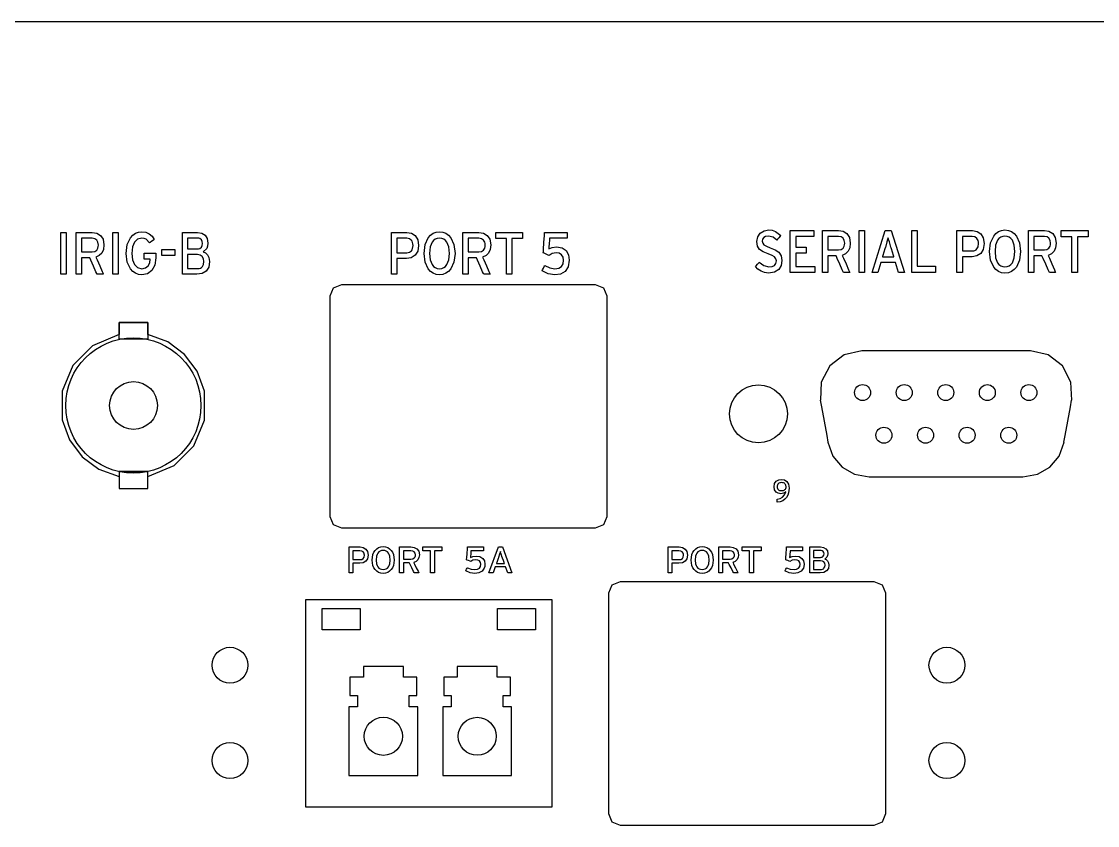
# Model space of a CAD drawing. Extents: x 0.1 to 17.4, y 0.3 to 5.
# Drawn here: x 10.774 to 13.594, y 2.852 to 4.961 of the extents above; entities that cross this region are included whole.
import ezdxf

# ---------------------------------------------------------------- set-up
doc = ezdxf.new("R2010")
doc.units = 0
doc.header["$MEASUREMENT"] = 0
doc.layers.get('0').update_dxf_attribs({"linetype": 'CONTINUOUS'})

msp = doc.modelspace()

# ---------------------------------------------------------------- linework, layer by layer
at = {"color": 7}
for p, q in [((0.3426, 4.9608), (17.1916, 4.9608)), ((11.1043, 4.1277), (11.0291, 4.1277)), ((11.0291, 3.7804), (11.1043, 3.7804)), ((11.0291, 3.7804), (11.1043, 3.7804))]:
    msp.add_line(p, q, dxfattribs=at)
for points in [[(10.8765, 4.2979), (10.8765, 4.4078), (10.891, 4.4078), (10.891, 4.2979)], [(11.0128, 4.2979), (11.0128, 4.4078), (11.027, 4.4078), (11.027, 4.2979)], [(12.0589, 4.3915), (12.0589, 4.2979), (12.0446, 4.2979), (12.0446, 4.3915), (12.0165, 4.3915), (12.0165, 4.4078), (12.087, 4.4078), (12.087, 4.3915)], [(12.7886, 4.3026), (12.7886, 4.4125), (12.8506, 4.4125), (12.8506, 4.3966), (12.8028, 4.3966), (12.8028, 4.3694), (12.8306, 4.3694), (12.8306, 4.3535), (12.8028, 4.3535), (12.8028, 4.3186), (12.8526, 4.3186), (12.8526, 4.3026)], [(12.969, 4.3026), (12.969, 4.4125), (12.9835, 4.4125), (12.9835, 4.3026)], [(13.0724, 4.3026), (13.0642, 4.3287), (13.0259, 4.3287), (13.0181, 4.3026), (13.0029, 4.3026), (13.0378, 4.4125), (13.0527, 4.4125), (13.088, 4.3026)], [(13.107, 4.3026), (13.107, 4.4125), (13.1212, 4.4125), (13.1212, 4.3189), (13.169, 4.3189), (13.169, 4.3026)], [(13.5413, 4.3962), (13.5413, 4.3026), (13.5267, 4.3026), (13.5267, 4.3962), (13.4986, 4.3962), (13.4986, 4.4125), (13.5691, 4.4125), (13.5691, 4.3962)], [(11.141, 4.3474), (11.141, 4.3633), (11.1752, 4.3633), (11.1752, 4.3474)], [(11.0291, 4.1714), (11.1043, 4.1714), (11.1043, 4.1277), (11.0291, 4.1277)], [(11.0291, 3.7357), (11.1043, 3.7357), (11.1043, 3.7804), (11.0291, 3.7804)], [(11.8557, 3.5726), (11.8557, 3.5146), (11.8456, 3.5146), (11.8456, 3.5726), (11.8256, 3.5726), (11.8256, 3.5828), (11.8754, 3.5828), (11.8754, 3.5726)], [(12.0483, 3.5146), (12.0426, 3.5305), (12.0151, 3.5305), (12.0097, 3.5146), (11.9988, 3.5146), (12.0236, 3.5828), (12.0341, 3.5828), (12.0592, 3.5146)], [(12.6923, 3.5726), (12.6923, 3.5146), (12.6817, 3.5146), (12.6817, 3.5726), (12.6621, 3.5726), (12.6621, 3.5828), (12.7119, 3.5828), (12.7119, 3.5726)], [(12.1636, 2.9005), (11.519, 2.9005), (11.519, 3.4454), (12.1636, 3.4454)], [(11.5614, 3.4217), (11.6614, 3.4217), (11.6614, 3.3651), (11.5614, 3.3651)], [(12.1212, 3.3651), (12.0212, 3.3651), (12.0212, 3.4217), (12.1212, 3.4217)], [(11.79, 3.1633), (11.79, 3.1932), (11.8096, 3.1932), (11.8096, 3.2413), (11.7744, 3.2413), (11.7744, 3.2691), (11.6696, 3.2691), (11.6696, 3.2413), (11.6343, 3.2413), (11.6343, 3.1932), (11.654, 3.1932), (11.654, 3.1633), (11.6319, 3.1633), (11.6319, 2.9833), (11.812, 2.9833), (11.812, 3.1633)], [(12.0361, 3.1633), (12.0361, 3.1932), (12.0555, 3.1932), (12.0555, 3.2413), (12.0205, 3.2413), (12.0205, 3.2691), (11.9154, 3.2691), (11.9154, 3.2413), (11.8805, 3.2413), (11.8805, 3.1932), (11.8998, 3.1932), (11.8998, 3.1633), (11.8781, 3.1633), (11.8781, 2.9833), (12.0578, 2.9833), (12.0578, 3.1633)]]:
    msp.add_lwpolyline(points, close=True, dxfattribs=at)
for points in [[(10.9687, 4.3427), (10.9695, 4.3407), (10.9717, 4.3357), (10.9784, 4.3203), (10.985, 4.3049), (10.9872, 4.2998), (10.988, 4.2979), (10.9854, 4.2979), (10.9797, 4.2979), (10.974, 4.2979), (10.9714, 4.2979), (10.9706, 4.2998), (10.9684, 4.3047), (10.9619, 4.3196), (10.9554, 4.3345), (10.9532, 4.3394), (10.9524, 4.3413), (10.949, 4.3413), (10.9416, 4.3413), (10.9341, 4.3413), (10.9307, 4.3413), (10.9307, 4.3394), (10.9307, 4.3345), (10.9307, 4.3196), (10.9307, 4.3047), (10.9307, 4.2998), (10.9307, 4.2979), (10.9285, 4.2979), (10.9236, 4.2979), (10.9187, 4.2979), (10.9165, 4.2979), (10.9165, 4.2991), (10.9165, 4.3026), (10.9165, 4.3151), (10.9165, 4.3327), (10.9165, 4.3528), (10.9165, 4.373), (10.9165, 4.3906), (10.9165, 4.403), (10.9165, 4.4065), (10.9165, 4.4078), (10.9183, 4.4078), (10.9231, 4.4078), (10.9377, 4.4078), (10.9522, 4.4078), (10.957, 4.4078), (10.9589, 4.4078), (10.9707, 4.4058), (10.9805, 4.3998), (10.9872, 4.3896), (10.9897, 4.3749), (10.9882, 4.3629), (10.984, 4.3535), (10.9774, 4.3468), (10.9687, 4.3427)], [(11.0887, 4.2962), (11.0799, 4.2973), (11.0719, 4.3004), (11.065, 4.3054), (11.0591, 4.312), (11.0509, 4.33), (11.048, 4.3528), (11.0509, 4.3757), (11.0591, 4.3936), (11.065, 4.4003), (11.0719, 4.4053), (11.0799, 4.4084), (11.0887, 4.4095), (11.0995, 4.4081), (11.1085, 4.4042), (11.1158, 4.3977), (11.1216, 4.3888), (11.1196, 4.3874), (11.1152, 4.3844), (11.1108, 4.3813), (11.1087, 4.38), (11.1006, 4.3897), (11.0953, 4.3921), (11.0887, 4.3928), (11.0777, 4.3901), (11.0696, 4.3821), (11.0647, 4.3695), (11.063, 4.3528), (11.0647, 4.3361), (11.0696, 4.3234), (11.0777, 4.3153), (11.0887, 4.3125), (11.0988, 4.3145), (11.1056, 4.32), (11.1095, 4.3279), (11.1108, 4.3372), (11.1108, 4.3376), (11.1083, 4.3376), (11.103, 4.3376), (11.0976, 4.3376), (11.0952, 4.3376), (11.0952, 4.3401), (11.0952, 4.3455), (11.0952, 4.351), (11.0952, 4.3535), (11.0965, 4.3535), (11.0999, 4.3535), (11.1103, 4.3535), (11.1206, 4.3535), (11.1241, 4.3535), (11.1254, 4.3535), (11.1254, 4.3515), (11.1254, 4.3472), (11.1254, 4.3429), (11.1254, 4.341), (11.1226, 4.3219), (11.1151, 4.3079), (11.1035, 4.2992), (11.0887, 4.2962)], [(11.2335, 4.2979), (11.2319, 4.2979), (11.2275, 4.2979), (11.2144, 4.2979), (11.2012, 4.2979), (11.1969, 4.2979), (11.1952, 4.2979), (11.1952, 4.2991), (11.1952, 4.3026), (11.1952, 4.3151), (11.1952, 4.3327), (11.1952, 4.3528), (11.1952, 4.373), (11.1952, 4.3906), (11.1952, 4.403), (11.1952, 4.4065), (11.1952, 4.4078), (11.1969, 4.4078), (11.2014, 4.4078), (11.215, 4.4078), (11.2287, 4.4078), (11.2332, 4.4078), (11.2349, 4.4078), (11.2462, 4.4059), (11.2548, 4.4004), (11.2604, 4.3914), (11.2623, 4.3793), (11.2614, 4.3716), (11.2589, 4.3655), (11.2501, 4.3572), (11.2558, 4.3543), (11.2611, 4.3492), (11.2649, 4.3416), (11.2664, 4.3315), (11.2642, 4.3169), (11.2578, 4.3064), (11.2475, 4.3), (11.2335, 4.2979)], [(11.7825, 4.3389), (11.7786, 4.3389), (11.77, 4.3389), (11.7613, 4.3389), (11.7574, 4.3389), (11.7574, 4.3372), (11.7574, 4.3325), (11.7574, 4.3184), (11.7574, 4.3043), (11.7574, 4.2997), (11.7574, 4.2979), (11.7552, 4.2979), (11.7503, 4.2979), (11.7454, 4.2979), (11.7432, 4.2979), (11.7432, 4.2991), (11.7432, 4.3026), (11.7432, 4.3151), (11.7432, 4.3327), (11.7432, 4.3528), (11.7432, 4.373), (11.7432, 4.3906), (11.7432, 4.403), (11.7432, 4.4065), (11.7432, 4.4078), (11.7449, 4.4078), (11.7495, 4.4078), (11.7633, 4.4078), (11.7772, 4.4078), (11.7818, 4.4078), (11.7835, 4.4078), (11.7958, 4.4056), (11.8056, 4.3992), (11.812, 4.3884), (11.8144, 4.3735), (11.812, 4.3585), (11.8054, 4.3477), (11.7953, 4.3411), (11.7825, 4.3389)], [(11.8693, 4.2962), (11.8604, 4.2973), (11.8524, 4.3004), (11.8454, 4.3054), (11.8395, 4.312), (11.8314, 4.33), (11.8286, 4.3528), (11.8314, 4.3757), (11.8395, 4.3936), (11.8454, 4.4003), (11.8524, 4.4053), (11.8604, 4.4084), (11.8693, 4.4095), (11.8782, 4.4084), (11.8861, 4.4053), (11.8931, 4.4003), (11.8989, 4.3936), (11.9071, 4.3757), (11.91, 4.3528), (11.9071, 4.33), (11.8989, 4.312), (11.8931, 4.3054), (11.8861, 4.3004), (11.8782, 4.2973), (11.8693, 4.2962)], [(11.9822, 4.3427), (11.9831, 4.3407), (11.9853, 4.3357), (11.9921, 4.3203), (11.9988, 4.3049), (12.001, 4.2998), (12.0019, 4.2979), (11.9993, 4.2979), (11.9936, 4.2979), (11.9879, 4.2979), (11.9853, 4.2979), (11.9845, 4.2998), (11.9823, 4.3047), (11.9758, 4.3196), (11.9692, 4.3345), (11.9671, 4.3394), (11.9663, 4.3413), (11.9629, 4.3413), (11.9554, 4.3413), (11.948, 4.3413), (11.9446, 4.3413), (11.9446, 4.3394), (11.9446, 4.3345), (11.9446, 4.3196), (11.9446, 4.3047), (11.9446, 4.2998), (11.9446, 4.2979), (11.9424, 4.2979), (11.9375, 4.2979), (11.9326, 4.2979), (11.9303, 4.2979), (11.9303, 4.2991), (11.9303, 4.3026), (11.9303, 4.3151), (11.9303, 4.3327), (11.9303, 4.3528), (11.9303, 4.373), (11.9303, 4.3906), (11.9303, 4.403), (11.9303, 4.4065), (11.9303, 4.4078), (11.9321, 4.4078), (11.9369, 4.4078), (11.9514, 4.4078), (11.9658, 4.4078), (11.9706, 4.4078), (11.9724, 4.4078), (11.9844, 4.4058), (11.9943, 4.3998), (12.0011, 4.3896), (12.0036, 4.3749), (12.0021, 4.3629), (11.9979, 4.3535), (11.9911, 4.3468), (11.9822, 4.3427)], [(12.1714, 4.2962), (12.1539, 4.2987), (12.1379, 4.307), (12.139, 4.3092), (12.1414, 4.3138), (12.1439, 4.3185), (12.145, 4.3206), (12.1582, 4.3145), (12.1718, 4.3121), (12.1816, 4.3137), (12.1887, 4.3181), (12.193, 4.3252), (12.1945, 4.3345), (12.1931, 4.343), (12.1893, 4.3492), (12.1832, 4.3529), (12.1752, 4.3542), (12.1647, 4.3523), (12.1565, 4.3471), (12.1541, 4.3482), (12.1489, 4.3506), (12.1436, 4.3531), (12.1412, 4.3542), (12.1414, 4.3565), (12.1418, 4.3626), (12.1429, 4.381), (12.1441, 4.3994), (12.1445, 4.4055), (12.1446, 4.4078), (12.1472, 4.4078), (12.1539, 4.4078), (12.1741, 4.4078), (12.1944, 4.4078), (12.2011, 4.4078), (12.2036, 4.4078), (12.2036, 4.4053), (12.2036, 4.4), (12.2036, 4.3946), (12.2036, 4.3922), (12.2017, 4.3922), (12.1964, 4.3922), (12.1806, 4.3922), (12.1647, 4.3922), (12.1595, 4.3922), (12.1575, 4.3922), (12.1574, 4.391), (12.1572, 4.3878), (12.1565, 4.3783), (12.1558, 4.3687), (12.1556, 4.3655), (12.1555, 4.3644), (12.1647, 4.3683), (12.1762, 4.3698), (12.1907, 4.3672), (12.2011, 4.36), (12.2073, 4.349), (12.2094, 4.3352), (12.2066, 4.3178), (12.1987, 4.3056), (12.1867, 4.2985), (12.1714, 4.2962)], [(12.7313, 4.3009), (12.7212, 4.3022), (12.712, 4.3057), (12.704, 4.3112), (12.6973, 4.3186), (12.6989, 4.3204), (12.7024, 4.3243), (12.7059, 4.3283), (12.7075, 4.3301), (12.719, 4.3206), (12.7326, 4.3172), (12.7413, 4.3182), (12.7474, 4.3211), (12.7511, 4.3261), (12.7523, 4.3332), (12.7512, 4.3388), (12.7475, 4.3433), (12.7408, 4.3474), (12.7306, 4.3515), (12.7173, 4.3566), (12.708, 4.3627), (12.7025, 4.3713), (12.7007, 4.3837), (12.7032, 4.3965), (12.7099, 4.4061), (12.7199, 4.4121), (12.7323, 4.4142), (12.7416, 4.4132), (12.7498, 4.4103), (12.7638, 4.3993), (12.7622, 4.3975), (12.7587, 4.3935), (12.7552, 4.3896), (12.7536, 4.3877), (12.7437, 4.3955), (12.7313, 4.3983), (12.724, 4.3971), (12.7191, 4.3941), (12.7162, 4.3897), (12.7153, 4.3844), (12.7163, 4.3793), (12.7196, 4.3751), (12.726, 4.3713), (12.7363, 4.3674), (12.749, 4.3621), (12.7586, 4.3556), (12.7647, 4.3467), (12.7669, 4.3342), (12.7648, 4.3207), (12.7583, 4.3102), (12.7473, 4.3034), (12.7313, 4.3009)], [(12.9249, 4.3474), (12.9257, 4.3455), (12.9279, 4.3404), (12.9347, 4.325), (12.9415, 4.3096), (12.9437, 4.3046), (12.9445, 4.3026), (12.9419, 4.3026), (12.9362, 4.3026), (12.9305, 4.3026), (12.9279, 4.3026), (12.9271, 4.3045), (12.925, 4.3094), (12.9184, 4.3243), (12.9119, 4.3393), (12.9098, 4.3442), (12.9089, 4.346), (12.9055, 4.346), (12.8981, 4.346), (12.8906, 4.346), (12.8872, 4.346), (12.8872, 4.3442), (12.8872, 4.3393), (12.8872, 4.3243), (12.8872, 4.3094), (12.8872, 4.3045), (12.8872, 4.3026), (12.885, 4.3026), (12.8801, 4.3026), (12.8752, 4.3026), (12.873, 4.3026), (12.873, 4.3039), (12.873, 4.3074), (12.873, 4.3198), (12.873, 4.3374), (12.873, 4.3576), (12.873, 4.3777), (12.873, 4.3953), (12.873, 4.4078), (12.873, 4.4113), (12.873, 4.4125), (12.8748, 4.4125), (12.8796, 4.4125), (12.894, 4.4125), (12.9085, 4.4125), (12.9132, 4.4125), (12.915, 4.4125), (12.927, 4.4106), (12.9368, 4.4046), (12.9435, 4.3943), (12.9459, 4.3796), (12.9444, 4.3677), (12.9402, 4.3584), (12.9336, 4.3517), (12.9249, 4.3474)], [(13.265, 4.3437), (13.2611, 4.3437), (13.2524, 4.3437), (13.2438, 4.3437), (13.2399, 4.3437), (13.2399, 4.3419), (13.2399, 4.3373), (13.2399, 4.3232), (13.2399, 4.3091), (13.2399, 4.3044), (13.2399, 4.3026), (13.2377, 4.3026), (13.2328, 4.3026), (13.2279, 4.3026), (13.2256, 4.3026), (13.2256, 4.3039), (13.2256, 4.3074), (13.2256, 4.3198), (13.2256, 4.3374), (13.2256, 4.3576), (13.2256, 4.3777), (13.2256, 4.3953), (13.2256, 4.4078), (13.2256, 4.4113), (13.2256, 4.4125), (13.2274, 4.4125), (13.2319, 4.4125), (13.2458, 4.4125), (13.2597, 4.4125), (13.2643, 4.4125), (13.266, 4.4125), (13.2783, 4.4103), (13.288, 4.4039), (13.2945, 4.3932), (13.2968, 4.3783), (13.2945, 4.3633), (13.2879, 4.3524), (13.2778, 4.3459), (13.265, 4.3437)], [(13.3514, 4.3009), (13.3426, 4.302), (13.3346, 4.3051), (13.3277, 4.3101), (13.3218, 4.3168), (13.3136, 4.3347), (13.3108, 4.3576), (13.3136, 4.3804), (13.3218, 4.3983), (13.3277, 4.405), (13.3346, 4.41), (13.3426, 4.4131), (13.3514, 4.4142), (13.3604, 4.4131), (13.3684, 4.41), (13.3753, 4.405), (13.3812, 4.3983), (13.3893, 4.3804), (13.3921, 4.3576), (13.3893, 4.3347), (13.3812, 4.3168), (13.3753, 4.3101), (13.3684, 4.3051), (13.3604, 4.302), (13.3514, 4.3009)], [(13.4647, 4.3474), (13.4655, 4.3455), (13.4677, 4.3404), (13.4744, 4.325), (13.481, 4.3096), (13.4832, 4.3046), (13.484, 4.3026), (13.4815, 4.3026), (13.4759, 4.3026), (13.4703, 4.3026), (13.4677, 4.3026), (13.4669, 4.3045), (13.4647, 4.3094), (13.4581, 4.3243), (13.4514, 4.3393), (13.4492, 4.3442), (13.4484, 4.346), (13.445, 4.346), (13.4376, 4.346), (13.4301, 4.346), (13.4267, 4.346), (13.4267, 4.3442), (13.4267, 4.3393), (13.4267, 4.3243), (13.4267, 4.3094), (13.4267, 4.3045), (13.4267, 4.3026), (13.4245, 4.3026), (13.4198, 4.3026), (13.415, 4.3026), (13.4128, 4.3026), (13.4128, 4.3039), (13.4128, 4.3074), (13.4128, 4.3198), (13.4128, 4.3374), (13.4128, 4.3576), (13.4128, 4.3777), (13.4128, 4.3953), (13.4128, 4.4078), (13.4128, 4.4113), (13.4128, 4.4125), (13.4146, 4.4125), (13.4194, 4.4125), (13.4338, 4.4125), (13.4483, 4.4125), (13.4531, 4.4125), (13.4549, 4.4125), (13.4667, 4.4106), (13.4765, 4.4046), (13.4832, 4.3943), (13.4857, 4.3796), (13.4842, 4.3677), (13.48, 4.3584), (13.4734, 4.3517), (13.4647, 4.3474)], [(10.9589, 4.3922), (10.9577, 4.3922), (10.9545, 4.3922), (10.9448, 4.3922), (10.9351, 4.3922), (10.9319, 4.3922), (10.9307, 4.3922), (10.9307, 4.3906), (10.9307, 4.3866), (10.9307, 4.381), (10.9307, 4.3745), (10.9307, 4.3681), (10.9307, 4.3624), (10.9307, 4.3584), (10.9307, 4.3569), (10.9319, 4.3569), (10.9351, 4.3569), (10.9448, 4.3569), (10.9545, 4.3569), (10.9577, 4.3569), (10.9589, 4.3569), (10.9654, 4.358), (10.9706, 4.3613), (10.9739, 4.3668), (10.9748, 4.3704), (10.9751, 4.3745), (10.974, 4.3821), (10.9707, 4.3877), (10.9656, 4.391), (10.9589, 4.3922)], [(11.2345, 4.3928), (11.2334, 4.3928), (11.2305, 4.3928), (11.2217, 4.3928), (11.2128, 4.3928), (11.2099, 4.3928), (11.2088, 4.3928), (11.2088, 4.3916), (11.2088, 4.3884), (11.2088, 4.3838), (11.2088, 4.3786), (11.2088, 4.3734), (11.2088, 4.3688), (11.2088, 4.3656), (11.2088, 4.3644), (11.2099, 4.3644), (11.2128, 4.3644), (11.2217, 4.3644), (11.2305, 4.3644), (11.2334, 4.3644), (11.2345, 4.3644), (11.2378, 4.3647), (11.2407, 4.3655), (11.2449, 4.3686), (11.2473, 4.3731), (11.2481, 4.3783), (11.2474, 4.384), (11.245, 4.3886), (11.2408, 4.3917), (11.2379, 4.3925), (11.2345, 4.3928)], [(11.7832, 4.3922), (11.7821, 4.3922), (11.7791, 4.3922), (11.7703, 4.3922), (11.7614, 4.3922), (11.7585, 4.3922), (11.7574, 4.3922), (11.7574, 4.3917), (11.7574, 4.3905), (11.7574, 4.3863), (11.7574, 4.3802), (11.7574, 4.3733), (11.7574, 4.3664), (11.7574, 4.3604), (11.7574, 4.3561), (11.7574, 4.3549), (11.7574, 4.3545), (11.7585, 4.3545), (11.7614, 4.3545), (11.7703, 4.3545), (11.7791, 4.3545), (11.7821, 4.3545), (11.7832, 4.3545), (11.7871, 4.3548), (11.7905, 4.3558), (11.7934, 4.3574), (11.7957, 4.3596), (11.7975, 4.3623), (11.7988, 4.3655), (11.7998, 4.3735), (11.7995, 4.3777), (11.7986, 4.3814), (11.7972, 4.3846), (11.7953, 4.3873), (11.7901, 4.3909), (11.7832, 4.3922)], [(11.8693, 4.3928), (11.8633, 4.3921), (11.8581, 4.3901), (11.8536, 4.3867), (11.8499, 4.3821), (11.8449, 4.3695), (11.8432, 4.3528), (11.8449, 4.3361), (11.8499, 4.3234), (11.8536, 4.3187), (11.8581, 4.3153), (11.8633, 4.3132), (11.8693, 4.3125), (11.8752, 4.3132), (11.8803, 4.3153), (11.8848, 4.3187), (11.8884, 4.3234), (11.8934, 4.3361), (11.8951, 4.3528), (11.8934, 4.3695), (11.8884, 4.3821), (11.8848, 4.3867), (11.8803, 4.3901), (11.8752, 4.3921), (11.8693, 4.3928)], [(11.9724, 4.3922), (11.9712, 4.3922), (11.968, 4.3922), (11.9585, 4.3922), (11.9489, 4.3922), (11.9458, 4.3922), (11.9446, 4.3922), (11.9446, 4.3906), (11.9446, 4.3866), (11.9446, 4.381), (11.9446, 4.3745), (11.9446, 4.3681), (11.9446, 4.3624), (11.9446, 4.3584), (11.9446, 4.3569), (11.9458, 4.3569), (11.9489, 4.3569), (11.9585, 4.3569), (11.968, 4.3569), (11.9712, 4.3569), (11.9724, 4.3569), (11.9791, 4.358), (11.9844, 4.3613), (11.9878, 4.3668), (11.9887, 4.3704), (11.989, 4.3745), (11.9887, 4.3786), (11.9878, 4.3821), (11.9844, 4.3877), (11.9791, 4.391), (11.9724, 4.3922)], [(12.915, 4.3969), (12.9138, 4.3969), (12.9107, 4.3969), (12.9011, 4.3969), (12.8916, 4.3969), (12.8884, 4.3969), (12.8872, 4.3969), (12.8872, 4.3954), (12.8872, 4.3914), (12.8872, 4.3857), (12.8872, 4.3793), (12.8872, 4.3728), (12.8872, 4.3672), (12.8872, 4.3632), (12.8872, 4.3616), (12.8884, 4.3616), (12.8916, 4.3616), (12.9011, 4.3616), (12.9107, 4.3616), (12.9138, 4.3616), (12.915, 4.3616), (12.9217, 4.3627), (12.9269, 4.366), (12.9302, 4.3715), (12.931, 4.3751), (12.9313, 4.3793), (12.931, 4.3833), (12.9302, 4.3869), (12.9269, 4.3924), (12.9217, 4.3958), (12.915, 4.3969)], [(13.0524, 4.3688), (13.0483, 4.3826), (13.0463, 4.3892), (13.0449, 4.3939), (13.0438, 4.3892), (13.042, 4.3827), (13.0381, 4.3684), (13.0378, 4.3673), (13.0369, 4.3645), (13.0342, 4.3559), (13.0315, 4.3473), (13.0307, 4.3444), (13.0303, 4.3433), (13.0316, 4.3433), (13.035, 4.3433), (13.0452, 4.3433), (13.0555, 4.3433), (13.0589, 4.3433), (13.0602, 4.3433), (13.0598, 4.3444), (13.0589, 4.3473), (13.0563, 4.356), (13.0536, 4.3648), (13.0527, 4.3677), (13.0524, 4.3688)], [(13.2657, 4.3969), (13.2645, 4.3969), (13.2616, 4.3969), (13.2528, 4.3969), (13.2439, 4.3969), (13.241, 4.3969), (13.2399, 4.3969), (13.2399, 4.3965), (13.2399, 4.3953), (13.2399, 4.391), (13.2399, 4.385), (13.2399, 4.3781), (13.2399, 4.3712), (13.2399, 4.3651), (13.2399, 4.3609), (13.2399, 4.3597), (13.2399, 4.3593), (13.241, 4.3593), (13.2439, 4.3593), (13.2528, 4.3593), (13.2616, 4.3593), (13.2645, 4.3593), (13.2657, 4.3593), (13.2695, 4.3596), (13.2728, 4.3606), (13.2756, 4.3621), (13.2779, 4.3643), (13.2796, 4.367), (13.2809, 4.3703), (13.2819, 4.3783), (13.2816, 4.3825), (13.2808, 4.3862), (13.2794, 4.3894), (13.2775, 4.392), (13.2723, 4.3957), (13.2657, 4.3969)], [(13.3514, 4.3979), (13.3455, 4.3972), (13.3402, 4.3951), (13.3357, 4.3917), (13.332, 4.387), (13.327, 4.3743), (13.3253, 4.3576), (13.327, 4.3408), (13.332, 4.3281), (13.3357, 4.3235), (13.3402, 4.32), (13.3455, 4.3179), (13.3514, 4.3172), (13.3574, 4.3179), (13.3627, 4.32), (13.3672, 4.3235), (13.3709, 4.3281), (13.3759, 4.3408), (13.3775, 4.3576), (13.3759, 4.3743), (13.3709, 4.387), (13.3672, 4.3917), (13.3627, 4.3951), (13.3574, 4.3972), (13.3514, 4.3979)], [(13.4549, 4.3969), (13.4537, 4.3969), (13.4505, 4.3969), (13.4408, 4.3969), (13.4311, 4.3969), (13.4279, 4.3969), (13.4267, 4.3969), (13.4267, 4.3954), (13.4267, 4.3914), (13.4267, 4.3857), (13.4267, 4.3793), (13.4267, 4.3728), (13.4267, 4.3672), (13.4267, 4.3632), (13.4267, 4.3616), (13.4279, 4.3616), (13.4311, 4.3616), (13.4408, 4.3616), (13.4505, 4.3616), (13.4537, 4.3616), (13.4549, 4.3616), (13.4614, 4.3627), (13.4666, 4.366), (13.4699, 4.3715), (13.4708, 4.3751), (13.4711, 4.3793), (13.47, 4.3869), (13.4667, 4.3924), (13.4616, 4.3958), (13.4549, 4.3969)], [(11.2349, 4.3494), (11.2338, 4.3494), (11.2308, 4.3494), (11.2218, 4.3494), (11.2128, 4.3494), (11.2099, 4.3494), (11.2088, 4.3494), (11.2088, 4.349), (11.2088, 4.3479), (11.2088, 4.3437), (11.2088, 4.3378), (11.2088, 4.3311), (11.2088, 4.3244), (11.2088, 4.3185), (11.2088, 4.3144), (11.2088, 4.3132), (11.2088, 4.3128), (11.2099, 4.3128), (11.2128, 4.3128), (11.2217, 4.3128), (11.2305, 4.3128), (11.2334, 4.3128), (11.2345, 4.3128), (11.239, 4.3132), (11.2427, 4.3141), (11.2457, 4.3157), (11.248, 4.3179), (11.2509, 4.3237), (11.2518, 4.3311), (11.2507, 4.3387), (11.2474, 4.3445), (11.2421, 4.3481), (11.2387, 4.3491), (11.2349, 4.3494)], [(11.5828, 4.2416), (11.5916, 4.2628), (11.613, 4.2714), (11.6204, 4.2714), (11.6415, 4.2714), (11.7168, 4.2714), (11.8232, 4.2714), (11.9453, 4.2714), (12.0673, 4.2714), (12.1737, 4.2714), (12.249, 4.2714), (12.2701, 4.2714), (12.2776, 4.2714), (12.2989, 4.2628), (12.3077, 4.2416), (12.3077, 4.2167), (12.3077, 4.151), (12.3077, 4.0581), (12.3077, 3.9517), (12.3077, 3.8452), (12.3077, 3.7524), (12.3077, 3.6867), (12.3077, 3.6618), (12.2989, 3.6406), (12.2776, 3.6319), (12.2701, 3.6319), (12.249, 3.6319), (12.1737, 3.6319), (12.0673, 3.6319), (11.9453, 3.6319), (11.8232, 3.6319), (11.7168, 3.6319), (11.6415, 3.6319), (11.6204, 3.6319), (11.613, 3.6319), (11.5916, 3.6406), (11.5828, 3.6618), (11.5828, 3.6867), (11.5828, 3.7524), (11.5828, 3.8452), (11.5828, 3.9517), (11.5828, 4.0581), (11.5828, 4.151), (11.5828, 4.2167), (11.5828, 4.2416)], [(11.1043, 3.7672), (11.1738, 3.7965), (11.2249, 3.8484), (11.2528, 3.9156), (11.2528, 3.991), (11.2338, 4.0437), (11.201, 4.0878), (11.1569, 4.1207), (11.1043, 4.1399), (11.1043, 4.1714), (11.0926, 4.1714), (11.0667, 4.1714), (11.0408, 4.1714), (11.0291, 4.1714), (11.0291, 4.1399), (10.9595, 4.1106), (10.9084, 4.0588), (10.8804, 3.9915), (10.8805, 3.9161), (10.8995, 3.8634), (10.9323, 3.8193), (10.9763, 3.7864), (11.0291, 3.7672), (11.0291, 3.7357), (11.0408, 3.7357), (11.0667, 3.7357), (11.0926, 3.7357), (11.1043, 3.7357), (11.1043, 3.7672)], [(12.8672, 3.9676), (12.8704, 3.9505), (12.8772, 3.9127), (12.8841, 3.8749), (12.8872, 3.8578), (12.8869, 3.8574), (12.9002, 3.821), (12.9244, 3.7923), (12.957, 3.7734), (12.9951, 3.7665), (13.0124, 3.7665), (13.0581, 3.7665), (13.1966, 3.7665), (13.3352, 3.7665), (13.3809, 3.7665), (13.3982, 3.7665), (13.4363, 3.7734), (13.4688, 3.7923), (13.4931, 3.821), (13.5064, 3.8574), (13.5061, 3.8578), (13.5092, 3.8749), (13.5161, 3.9127), (13.5229, 3.9505), (13.5261, 3.9676), (13.5264, 3.9676), (13.5244, 4.0151), (13.5023, 4.0575), (13.4647, 4.0864), (13.4182, 4.0968), (13.3992, 4.0968), (13.3492, 4.0968), (13.1972, 4.0968), (13.0452, 4.0968), (12.9951, 4.0968), (12.9761, 4.0968), (12.9296, 4.0864), (12.892, 4.0575), (12.8699, 4.0151), (12.8679, 3.9676), (12.8672, 3.9676)], [(12.754, 3.7001), (12.754, 3.7014), (12.754, 3.7042), (12.754, 3.707), (12.754, 3.7082), (12.762, 3.7098), (12.7686, 3.7134), (12.7736, 3.7192), (12.777, 3.7272), (12.7711, 3.7236), (12.7635, 3.7225), (12.7569, 3.7236), (12.7514, 3.7269), (12.7476, 3.7326), (12.7462, 3.7408), (12.7477, 3.7491), (12.752, 3.7551), (12.7583, 3.7588), (12.7662, 3.7601), (12.7738, 3.7588), (12.7799, 3.7546), (12.784, 3.7474), (12.7851, 3.7425), (12.7855, 3.7367), (12.784, 3.7246), (12.7819, 3.7186), (12.7788, 3.7129), (12.7745, 3.7079), (12.7691, 3.7039), (12.7622, 3.7012), (12.754, 3.7001)], [(12.7662, 3.7516), (12.7634, 3.7514), (12.761, 3.7509), (12.7589, 3.75), (12.7572, 3.7487), (12.7558, 3.7472), (12.7548, 3.7453), (12.7542, 3.7432), (12.754, 3.7408), (12.7542, 3.7384), (12.7548, 3.7363), (12.7557, 3.7346), (12.7571, 3.7331), (12.7587, 3.732), (12.7607, 3.7312), (12.763, 3.7308), (12.7655, 3.7306), (12.7682, 3.7308), (12.7706, 3.7312), (12.7726, 3.732), (12.7744, 3.7331), (12.7758, 3.7346), (12.7769, 3.7363), (12.7775, 3.7384), (12.7777, 3.7408), (12.777, 3.7449), (12.776, 3.7467), (12.7747, 3.7484), (12.7731, 3.7497), (12.7711, 3.7507), (12.7688, 3.7514), (12.7662, 3.7516)], [(11.6601, 3.54), (11.6593, 3.54), (11.6573, 3.54), (11.6511, 3.54), (11.6449, 3.54), (11.6429, 3.54), (11.6421, 3.54), (11.6421, 3.5389), (11.6421, 3.5361), (11.6421, 3.5273), (11.6421, 3.5186), (11.6421, 3.5157), (11.6421, 3.5146), (11.6406, 3.5146), (11.6372, 3.5146), (11.6338, 3.5146), (11.6323, 3.5146), (11.6323, 3.5154), (11.6323, 3.5175), (11.6323, 3.5253), (11.6323, 3.5362), (11.6323, 3.5487), (11.6323, 3.5612), (11.6323, 3.5721), (11.6323, 3.5798), (11.6323, 3.582), (11.6323, 3.5828), (11.6335, 3.5828), (11.6367, 3.5828), (11.6465, 3.5828), (11.6563, 3.5828), (11.6595, 3.5828), (11.6608, 3.5828), (11.6695, 3.5814), (11.6763, 3.5773), (11.6808, 3.5706), (11.6825, 3.5614), (11.6808, 3.5521), (11.6762, 3.5454), (11.6692, 3.5414), (11.6601, 3.54)], [(11.7215, 3.5136), (11.7152, 3.5142), (11.7095, 3.5161), (11.7046, 3.5192), (11.7004, 3.5233), (11.6971, 3.5284), (11.6947, 3.5343), (11.6926, 3.5485), (11.6947, 3.5628), (11.6971, 3.5688), (11.7004, 3.5739), (11.7046, 3.5781), (11.7095, 3.5812), (11.7152, 3.5831), (11.7215, 3.5838), (11.7278, 3.5831), (11.7334, 3.5812), (11.7383, 3.5781), (11.7425, 3.5739), (11.7458, 3.5688), (11.7483, 3.5628), (11.7503, 3.5485), (11.7483, 3.5343), (11.7458, 3.5284), (11.7425, 3.5233), (11.7383, 3.5192), (11.7334, 3.5161), (11.7278, 3.5142), (11.7215, 3.5136)], [(11.8015, 3.5424), (11.8021, 3.5412), (11.8037, 3.5381), (11.8084, 3.5285), (11.8132, 3.519), (11.8148, 3.5158), (11.8154, 3.5146), (11.8135, 3.5146), (11.8095, 3.5146), (11.8054, 3.5146), (11.8035, 3.5146), (11.8029, 3.5158), (11.8014, 3.5188), (11.7967, 3.528), (11.7921, 3.5372), (11.7905, 3.5402), (11.79, 3.5414), (11.7876, 3.5414), (11.7823, 3.5414), (11.7771, 3.5414), (11.7747, 3.5414), (11.7747, 3.5402), (11.7747, 3.5372), (11.7747, 3.528), (11.7747, 3.5188), (11.7747, 3.5158), (11.7747, 3.5146), (11.7731, 3.5146), (11.7696, 3.5146), (11.7661, 3.5146), (11.7645, 3.5146), (11.7645, 3.5154), (11.7645, 3.5175), (11.7645, 3.5253), (11.7645, 3.5362), (11.7645, 3.5487), (11.7645, 3.5612), (11.7645, 3.5721), (11.7645, 3.5798), (11.7645, 3.582), (11.7645, 3.5828), (11.7658, 3.5828), (11.7692, 3.5828), (11.7794, 3.5828), (11.7897, 3.5828), (11.7931, 3.5828), (11.7944, 3.5828), (11.8028, 3.5815), (11.8098, 3.5778), (11.8146, 3.5715), (11.8164, 3.5624), (11.8154, 3.5549), (11.8124, 3.5491), (11.8077, 3.545), (11.8015, 3.5424)], [(11.9615, 3.5136), (11.9492, 3.5152), (11.9378, 3.52), (11.9386, 3.5214), (11.9403, 3.5243), (11.9421, 3.5272), (11.9429, 3.5285), (11.9523, 3.5248), (11.9619, 3.5234), (11.9688, 3.5244), (11.9738, 3.5271), (11.9768, 3.5314), (11.9778, 3.5373), (11.9769, 3.5425), (11.9742, 3.5462), (11.9699, 3.5484), (11.9642, 3.5492), (11.9567, 3.5482), (11.951, 3.5451), (11.9493, 3.5458), (11.9456, 3.5472), (11.9419, 3.5486), (11.9402, 3.5492), (11.9403, 3.5506), (11.9405, 3.5544), (11.9414, 3.566), (11.9422, 3.5775), (11.9424, 3.5813), (11.9425, 3.5828), (11.9443, 3.5828), (11.9491, 3.5828), (11.9634, 3.5828), (11.9777, 3.5828), (11.9825, 3.5828), (11.9843, 3.5828), (11.9843, 3.5812), (11.9843, 3.5778), (11.9843, 3.5745), (11.9843, 3.5729), (11.9829, 3.5729), (11.9792, 3.5729), (11.968, 3.5729), (11.9568, 3.5729), (11.9531, 3.5729), (11.9517, 3.5729), (11.9516, 3.5722), (11.9515, 3.5702), (11.951, 3.5643), (11.9506, 3.5583), (11.9504, 3.5564), (11.9503, 3.5556), (11.9567, 3.5581), (11.9649, 3.559), (11.9752, 3.5574), (11.9825, 3.5529), (11.9869, 3.5462), (11.9883, 3.5377), (11.9878, 3.5319), (11.9863, 3.5269), (11.9808, 3.5194), (11.9723, 3.515), (11.9615, 3.5136)], [(12.4966, 3.54), (12.4958, 3.54), (12.4938, 3.54), (12.4876, 3.54), (12.4814, 3.54), (12.4794, 3.54), (12.4786, 3.54), (12.4786, 3.5389), (12.4786, 3.5361), (12.4786, 3.5273), (12.4786, 3.5186), (12.4786, 3.5157), (12.4786, 3.5146), (12.4771, 3.5146), (12.4737, 3.5146), (12.4703, 3.5146), (12.4688, 3.5146), (12.4688, 3.5154), (12.4688, 3.5175), (12.4688, 3.5253), (12.4688, 3.5362), (12.4688, 3.5487), (12.4688, 3.5612), (12.4688, 3.5721), (12.4688, 3.5798), (12.4688, 3.582), (12.4688, 3.5828), (12.47, 3.5828), (12.4733, 3.5828), (12.483, 3.5828), (12.4928, 3.5828), (12.4961, 3.5828), (12.4973, 3.5828), (12.506, 3.5814), (12.5128, 3.5773), (12.5174, 3.5706), (12.519, 3.5614), (12.5174, 3.5521), (12.5128, 3.5454), (12.5057, 3.5414), (12.4966, 3.54)], [(12.5576, 3.5136), (12.5513, 3.5142), (12.5457, 3.5161), (12.5408, 3.5192), (12.5366, 3.5233), (12.5333, 3.5284), (12.5308, 3.5343), (12.5288, 3.5485), (12.5308, 3.5628), (12.5333, 3.5688), (12.5366, 3.5739), (12.5408, 3.5781), (12.5457, 3.5812), (12.5513, 3.5831), (12.5576, 3.5838), (12.5641, 3.5831), (12.5698, 3.5812), (12.5748, 3.5781), (12.579, 3.5739), (12.5823, 3.5688), (12.5848, 3.5628), (12.5868, 3.5485), (12.5848, 3.5343), (12.5823, 3.5284), (12.579, 3.5233), (12.5748, 3.5192), (12.5698, 3.5161), (12.5641, 3.5142), (12.5576, 3.5136)], [(12.638, 3.5424), (12.6386, 3.5412), (12.6402, 3.5381), (12.645, 3.5285), (12.6497, 3.519), (12.6513, 3.5158), (12.6519, 3.5146), (12.6501, 3.5146), (12.646, 3.5146), (12.6419, 3.5146), (12.64, 3.5146), (12.6395, 3.5158), (12.6379, 3.5188), (12.6333, 3.528), (12.6286, 3.5372), (12.6271, 3.5402), (12.6265, 3.5414), (12.6241, 3.5414), (12.6188, 3.5414), (12.6136, 3.5414), (12.6112, 3.5414), (12.6112, 3.5402), (12.6112, 3.5372), (12.6112, 3.528), (12.6112, 3.5188), (12.6112, 3.5158), (12.6112, 3.5146), (12.6096, 3.5146), (12.6061, 3.5146), (12.6026, 3.5146), (12.601, 3.5146), (12.601, 3.5154), (12.601, 3.5175), (12.601, 3.5253), (12.601, 3.5362), (12.601, 3.5487), (12.601, 3.5612), (12.601, 3.5721), (12.601, 3.5798), (12.601, 3.582), (12.601, 3.5828), (12.6023, 3.5828), (12.6057, 3.5828), (12.616, 3.5828), (12.6262, 3.5828), (12.6296, 3.5828), (12.6309, 3.5828), (12.6393, 3.5815), (12.6464, 3.5778), (12.6512, 3.5715), (12.6529, 3.5624), (12.6519, 3.5549), (12.6489, 3.5491), (12.6442, 3.545), (12.638, 3.5424)], [(12.7981, 3.5136), (12.7856, 3.5152), (12.7743, 3.52), (12.7751, 3.5214), (12.7767, 3.5243), (12.7783, 3.5272), (12.7791, 3.5285), (12.7886, 3.5248), (12.7984, 3.5234), (12.8053, 3.5244), (12.8103, 3.5271), (12.8133, 3.5314), (12.8143, 3.5373), (12.8134, 3.5425), (12.8107, 3.5462), (12.8065, 3.5484), (12.8008, 3.5492), (12.7933, 3.5482), (12.7875, 3.5451), (12.7858, 3.5458), (12.7821, 3.5472), (12.7784, 3.5486), (12.7767, 3.5492), (12.7768, 3.5506), (12.7771, 3.5544), (12.7779, 3.566), (12.7787, 3.5775), (12.779, 3.5813), (12.7791, 3.5828), (12.7809, 3.5828), (12.7856, 3.5828), (12.7999, 3.5828), (12.8143, 3.5828), (12.819, 3.5828), (12.8208, 3.5828), (12.8208, 3.5812), (12.8208, 3.5778), (12.8208, 3.5745), (12.8208, 3.5729), (12.8194, 3.5729), (12.8157, 3.5729), (12.8045, 3.5729), (12.7933, 3.5729), (12.7896, 3.5729), (12.7882, 3.5729), (12.7882, 3.5722), (12.788, 3.5702), (12.7875, 3.5643), (12.7871, 3.5583), (12.7869, 3.5564), (12.7869, 3.5556), (12.7933, 3.5581), (12.8014, 3.559), (12.8117, 3.5574), (12.819, 3.5529), (12.8234, 3.5462), (12.8248, 3.5377), (12.8243, 3.5319), (12.8229, 3.5269), (12.8173, 3.5194), (12.8088, 3.515), (12.7981, 3.5136)], [(12.8669, 3.5146), (12.8657, 3.5146), (12.8627, 3.5146), (12.8533, 3.5146), (12.844, 3.5146), (12.8409, 3.5146), (12.8398, 3.5146), (12.8398, 3.5154), (12.8398, 3.5175), (12.8398, 3.5253), (12.8398, 3.5362), (12.8398, 3.5487), (12.8398, 3.5612), (12.8398, 3.5721), (12.8398, 3.5798), (12.8398, 3.582), (12.8398, 3.5828), (12.841, 3.5828), (12.8441, 3.5828), (12.8537, 3.5828), (12.8632, 3.5828), (12.8664, 3.5828), (12.8676, 3.5828), (12.8756, 3.5816), (12.8819, 3.5781), (12.8858, 3.5725), (12.8872, 3.5648), (12.8866, 3.5601), (12.8848, 3.5564), (12.8788, 3.5512), (12.8827, 3.5495), (12.8863, 3.5463), (12.8889, 3.5416), (12.8899, 3.5353), (12.8884, 3.5263), (12.8839, 3.5199), (12.8766, 3.5159), (12.8669, 3.5146)], [(11.6604, 3.5729), (11.6596, 3.5729), (11.6576, 3.5729), (11.6513, 3.5729), (11.645, 3.5729), (11.6429, 3.5729), (11.6421, 3.5729), (11.6421, 3.5719), (11.6421, 3.5693), (11.6421, 3.5655), (11.6421, 3.5612), (11.6421, 3.5569), (11.6421, 3.5532), (11.6421, 3.5505), (11.6421, 3.5495), (11.6429, 3.5495), (11.645, 3.5495), (11.6513, 3.5495), (11.6576, 3.5495), (11.6596, 3.5495), (11.6604, 3.5495), (11.6632, 3.5497), (11.6656, 3.5503), (11.6693, 3.5527), (11.6715, 3.5564), (11.6723, 3.5614), (11.6721, 3.564), (11.6714, 3.5663), (11.669, 3.57), (11.6653, 3.5722), (11.6604, 3.5729)], [(11.7215, 3.5736), (11.7173, 3.5732), (11.7135, 3.5718), (11.7103, 3.5697), (11.7077, 3.5668), (11.7056, 3.5632), (11.7041, 3.5589), (11.7028, 3.5485), (11.7041, 3.5382), (11.7056, 3.534), (11.7077, 3.5304), (11.7103, 3.5276), (11.7135, 3.5255), (11.7173, 3.5242), (11.7215, 3.5238), (11.7257, 3.5242), (11.7293, 3.5255), (11.7325, 3.5276), (11.7351, 3.5304), (11.7371, 3.534), (11.7386, 3.5382), (11.7398, 3.5485), (11.7386, 3.5589), (11.7371, 3.5632), (11.7351, 3.5668), (11.7325, 3.5697), (11.7293, 3.5718), (11.7257, 3.5732), (11.7215, 3.5736)], [(11.7944, 3.5729), (11.7935, 3.5729), (11.7913, 3.5729), (11.7845, 3.5729), (11.7778, 3.5729), (11.7755, 3.5729), (11.7747, 3.5729), (11.7747, 3.572), (11.7747, 3.5695), (11.7747, 3.5621), (11.7747, 3.5546), (11.7747, 3.5522), (11.7747, 3.5512), (11.7755, 3.5512), (11.7778, 3.5512), (11.7845, 3.5512), (11.7913, 3.5512), (11.7935, 3.5512), (11.7944, 3.5512), (11.7992, 3.5519), (11.803, 3.5539), (11.8054, 3.5572), (11.806, 3.5595), (11.8062, 3.5621), (11.8054, 3.5668), (11.803, 3.5702), (11.7992, 3.5722), (11.7944, 3.5729)], [(12.0338, 3.5556), (12.0308, 3.5641), (12.0295, 3.5682), (12.0287, 3.5712), (12.0279, 3.5682), (12.0267, 3.564), (12.0239, 3.5553), (12.0237, 3.5546), (12.023, 3.5529), (12.021, 3.5475), (12.0191, 3.5421), (12.0184, 3.5404), (12.0182, 3.5397), (12.0191, 3.5397), (12.0214, 3.5397), (12.0287, 3.5397), (12.0359, 3.5397), (12.0383, 3.5397), (12.0392, 3.5397), (12.039, 3.5404), (12.0383, 3.5422), (12.0365, 3.5477), (12.0346, 3.5531), (12.034, 3.555), (12.0338, 3.5556)], [(12.4969, 3.5729), (12.4962, 3.5729), (12.4941, 3.5729), (12.4878, 3.5729), (12.4815, 3.5729), (12.4794, 3.5729), (12.4786, 3.5729), (12.4786, 3.5719), (12.4786, 3.5693), (12.4786, 3.5655), (12.4786, 3.5612), (12.4786, 3.5569), (12.4786, 3.5532), (12.4786, 3.5505), (12.4786, 3.5495), (12.4794, 3.5495), (12.4815, 3.5495), (12.4878, 3.5495), (12.4941, 3.5495), (12.4962, 3.5495), (12.4969, 3.5495), (12.4997, 3.5497), (12.5021, 3.5503), (12.5058, 3.5527), (12.5081, 3.5564), (12.5088, 3.5614), (12.5086, 3.564), (12.508, 3.5663), (12.5056, 3.57), (12.5018, 3.5722), (12.4969, 3.5729)], [(12.5576, 3.5736), (12.5535, 3.5732), (12.5498, 3.5718), (12.5466, 3.5697), (12.544, 3.5668), (12.542, 3.5632), (12.5405, 3.5589), (12.5393, 3.5485), (12.5405, 3.5382), (12.542, 3.534), (12.544, 3.5304), (12.5466, 3.5276), (12.5498, 3.5255), (12.5535, 3.5242), (12.5576, 3.5238), (12.562, 3.5242), (12.5657, 3.5255), (12.5689, 3.5276), (12.5715, 3.5304), (12.5736, 3.534), (12.5751, 3.5382), (12.5763, 3.5485), (12.5751, 3.5589), (12.5736, 3.5632), (12.5715, 3.5668), (12.5689, 3.5697), (12.5657, 3.5718), (12.562, 3.5732), (12.5576, 3.5736)], [(12.6309, 3.5729), (12.63, 3.5729), (12.6278, 3.5729), (12.6211, 3.5729), (12.6143, 3.5729), (12.6121, 3.5729), (12.6112, 3.5729), (12.6112, 3.572), (12.6112, 3.5695), (12.6112, 3.5621), (12.6112, 3.5546), (12.6112, 3.5522), (12.6112, 3.5512), (12.6121, 3.5512), (12.6143, 3.5512), (12.6211, 3.5512), (12.6278, 3.5512), (12.63, 3.5512), (12.6309, 3.5512), (12.6355, 3.5519), (12.6392, 3.5539), (12.6416, 3.5572), (12.6422, 3.5595), (12.6424, 3.5621), (12.6416, 3.5668), (12.6393, 3.5702), (12.6357, 3.5722), (12.6309, 3.5729)], [(12.8676, 3.5733), (12.8668, 3.5733), (12.8647, 3.5733), (12.8584, 3.5733), (12.8521, 3.5733), (12.85, 3.5733), (12.8493, 3.5733), (12.8493, 3.5725), (12.8493, 3.5705), (12.8493, 3.5645), (12.8493, 3.5584), (12.8493, 3.5564), (12.8493, 3.5556), (12.85, 3.5556), (12.8521, 3.5556), (12.8584, 3.5556), (12.8647, 3.5556), (12.8668, 3.5556), (12.8676, 3.5556), (12.8699, 3.5558), (12.8719, 3.5563), (12.8749, 3.5583), (12.8765, 3.5611), (12.8771, 3.5645), (12.8765, 3.568), (12.8749, 3.5708), (12.8719, 3.5726), (12.8699, 3.5731), (12.8676, 3.5733)], [(12.8679, 3.5465), (12.8671, 3.5465), (12.865, 3.5465), (12.8586, 3.5465), (12.8522, 3.5465), (12.8501, 3.5465), (12.8493, 3.5465), (12.8493, 3.5455), (12.8493, 3.5429), (12.8493, 3.5393), (12.8493, 3.5351), (12.8493, 3.531), (12.8493, 3.5273), (12.8493, 3.5247), (12.8493, 3.5238), (12.85, 3.5238), (12.8521, 3.5238), (12.8584, 3.5238), (12.8647, 3.5238), (12.8668, 3.5238), (12.8676, 3.5238), (12.8706, 3.524), (12.8732, 3.5246), (12.8753, 3.5256), (12.877, 3.527), (12.8791, 3.5306), (12.8798, 3.5353), (12.879, 3.5399), (12.8766, 3.5434), (12.8729, 3.5457), (12.8679, 3.5465)], [(12.3132, 3.4624), (12.322, 3.4835), (12.3433, 3.4922), (12.3508, 3.4922), (12.3719, 3.4922), (12.4472, 3.4922), (12.5536, 3.4922), (12.6756, 3.4922), (12.7977, 3.4922), (12.9041, 3.4922), (12.9794, 3.4922), (13.0005, 3.4922), (13.0079, 3.4922), (13.0293, 3.4835), (13.0381, 3.4624), (13.0381, 3.4375), (13.0381, 3.3718), (13.0381, 3.2789), (13.0381, 3.1725), (13.0381, 3.066), (13.0381, 2.9732), (13.0381, 2.9075), (13.0381, 2.8826), (13.0293, 2.8612), (13.0079, 2.8524), (13.0005, 2.8524), (12.9794, 2.8524), (12.9041, 2.8524), (12.7977, 2.8524), (12.6756, 2.8524), (12.5536, 2.8524), (12.4472, 2.8524), (12.3719, 2.8524), (12.3508, 2.8524), (12.3433, 2.8524), (12.322, 2.8612), (12.3132, 2.8826), (12.3132, 2.9075), (12.3132, 2.9732), (12.3132, 3.066), (12.3132, 3.1725), (12.3132, 3.2789), (12.3132, 3.3718), (12.3132, 3.4375), (12.3132, 3.4624)]]:
    msp.add_lwpolyline(points, dxfattribs=at)
for centre, radius in [((11.0667, 3.9537), 0.1773), ((11.0672, 3.9537), 0.0626), ((12.7051, 3.9317), 0.076), ((12.9781, 3.9876), 0.021), ((13.0873, 3.9876), 0.021), ((13.1961, 3.9876), 0.021), ((13.3052, 3.9876), 0.0209), ((13.4142, 3.9876), 0.021), ((13.0341, 3.8757), 0.021), ((13.1432, 3.8757), 0.021), ((13.2521, 3.8757), 0.021), ((13.3613, 3.8757), 0.021), ((11.32, 3.2727), 0.047), ((13.1992, 3.2727), 0.047), ((11.722, 3.0863), 0.05), ((11.968, 3.0863), 0.0498), ((11.32, 3.0228), 0.047), ((13.1992, 3.0228), 0.047)]:
    msp.add_circle(centre, radius, dxfattribs=at)

doc.saveas('drawing.dxf')
